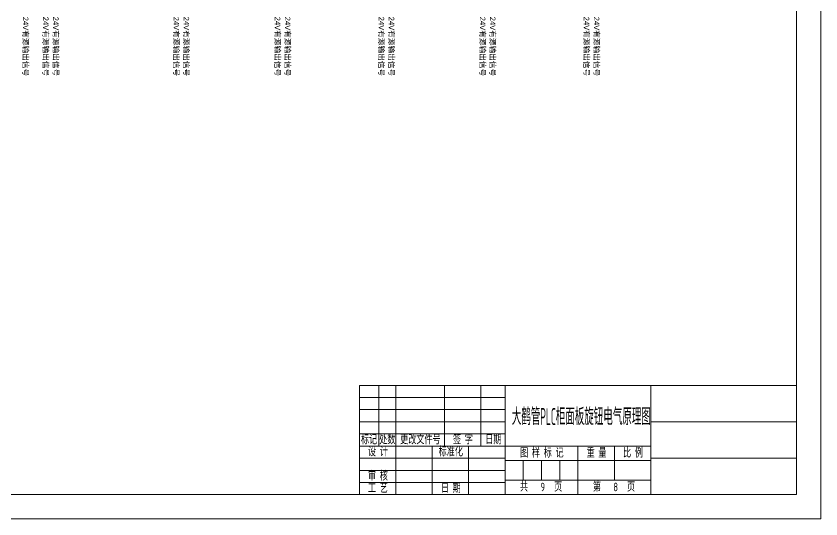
# Model space of a CAD drawing. Header units: millimetres. Extents: x 32721 to 103787, y 57624 to 127312.
# Drawn here: x 44295 to 46503, y 57624 to 59004 of the extents above; entities that cross this region are included whole.
import ezdxf
from ezdxf.enums import TextEntityAlignment as Align

# ---------------------------------------------------------------- set-up
doc = ezdxf.new("R2010")
doc.units = ezdxf.units.MM
doc.header["$LTSCALE"] = 10
for name, color, linetype, lineweight in [('1轮廓实线层', 7, 'Continuous', 18), ('2细线层', 4, 'Continuous', 18), ('6文字层', 3, 'Continuous', 18), ('图框层', 7, 'Continuous', 18)]:
    doc.layers.add(name, color=color, linetype=linetype, lineweight=lineweight)
doc.styles.get("Standard").update_dxf_attribs({"font": 'isocp.shx', "width": 0.707, "bigfont": 'hztxt.shx'})
doc.styles.add('样式 1', font='SIMYOU.TTF', dxfattribs={"width": 0.75})

msp = doc.modelspace()

# ---------------------------------------------------------------- linework, layer by layer
at = {"layer": '1轮廓实线层'}
for p, q in [((46436.59, 57990.69), (45236.59, 57990.69)), ((45236.59, 57690.69), (45236.59, 57990.69)), ((45236.59, 57690.69), (46436.59, 57690.69))]:
    msp.add_line(p, q, dxfattribs=at)
at = {"layer": '2细线层'}
for p, q in [((46503.25, 60424.02), (46503.25, 57624.02)), ((45289.92, 57824.02), (45289.92, 57990.69)), ((45336.59, 57824.02), (45336.59, 57990.69)), ((45469.92, 57824.02), (45469.92, 57990.69)), ((45569.92, 57824.02), (45569.92, 57990.69)), ((45636.59, 57690.69), (45636.59, 57990.69)), ((46036.59, 57690.69), (46036.59, 57990.69)), ((45236.59, 57957.35), (45636.59, 57957.35)), ((45236.59, 57924.02), (45636.59, 57924.02)), ((45236.59, 57890.69), (45636.59, 57890.69)), ((46036.59, 57890.69), (46436.59, 57890.69)), ((45236.59, 57857.35), (45636.59, 57857.35)), ((45236.59, 57824.02), (46036.59, 57824.02)), ((45336.59, 57690.69), (45336.59, 57824.02)), ((45436.59, 57690.69), (45436.59, 57824.02)), ((45536.59, 57690.69), (45536.59, 57824.02)), ((45836.59, 57690.69), (45836.59, 57824.02)), ((45936.59, 57730.69), (45936.59, 57824.02)), ((45236.59, 57790.69), (45636.59, 57790.69)), ((45636.59, 57784.02), (46036.59, 57784.02)), ((45686.59, 57730.69), (45686.59, 57784.02)), ((45736.59, 57730.69), (45736.59, 57784.02)), ((45786.59, 57730.69), (45786.59, 57784.02)), ((46036.59, 57790.69), (46436.59, 57790.69)), ((45236.59, 57757.35), (45636.59, 57757.35)), ((45236.59, 57724.02), (45636.59, 57724.02)), ((45636.59, 57730.69), (46036.59, 57730.69)), ((46503.25, 57624.02), (42543.25, 57624.02))]:
    msp.add_line(p, q, dxfattribs=at)
at = {"layer": '图框层'}
for p, q in [((46436.59, 60357.35), (46436.59, 57690.69)), ((46436.59, 57690.69), (46436.59, 57990.69)), ((42709.92, 57690.69), (46436.59, 57690.69))]:
    msp.add_line(p, q, dxfattribs=at)

# ---------------------------------------------------------------- texts
at = {"layer": '1轮廓实线层', "style": '样式 1'}
for p in [(44313.37, 59002.53), (44368.6, 59002.53), (44396.22, 59002.53), (44726.86, 59002.53), (44754.48, 59002.53), (45004.61, 59002.53), (45032.23, 59002.53), (45289.69, 59002.53), (45317.31, 59002.53), (45567.44, 59002.53), (45595.06, 59002.53), (45852.52, 59002.53), (45880.14, 59002.53)]:
    msp.add_text('24V有源输出信号', height=15, rotation=270, dxfattribs=at).set_placement(p)
at = {"layer": '6文字层', "width": 0.707}
for s, p in [('标记', (45263.25, 57840.69)), ('处数', (45313.25, 57840.69))]:
    msp.add_text(s, height=23.333, dxfattribs=at).set_placement(p, align=Align.MIDDLE_CENTER)
at = {"layer": '6文字层', "char_height": 23.333, "attachment_point": 5}
for s, insert, width in [(' 更改文件号 ', (45399.1, 57840.69), 136.1949), (' 签 字 ', (45515.76, 57840.69), 74.4298), (' 日期 ', (45599.1, 57840.69), 61.9599), (' 设 计 ', (45282.43, 57807.39), 74.4298), (' 标准化 ', (45482.43, 57807.39), 86.7049), (' 图 样 标 记 ', (45732.43, 57804.02), 148.8597), (' 重 量 ', (45882.43, 57804.02), 74.4298), (' 比 例 ', (45982.43, 57804.02), 74.4298), (' 审 核 ', (45282.43, 57740.69), 74.4298), (' 工 艺 ', (45282.43, 57707.35), 74.4298), (' 日 期 ', (45482.43, 57707.35), 74.4298), ('共       页', (45735.48, 57710.69), 131.7135), ('第       页', (45935.48, 57710.69), 131.5187)]:
    msp.add_mtext(s, dxfattribs=dict(at, insert=insert, width=width))
at = {"layer": '6文字层'}
for tag, p, height, width in [('大鹤管PLC柜面板旋钮电气原理图', (45655.11, 57881.59), 46.67, 0.446978), ('9', (45733.75, 57700), 23.33, 0.737225), ('8', (45933.75, 57700), 23.33, 0.73589)]:
    msp.add_attdef(tag, p, '', height=height, dxfattribs=dict(at, width=width))

doc.saveas('drawing.dxf')
